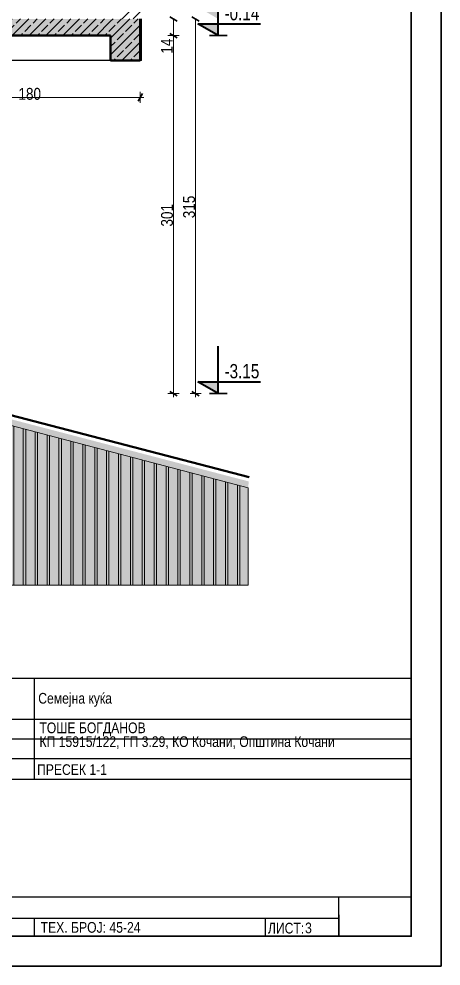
# Model space of a CAD drawing. Header units: millimetres. Extents: x -440 to 2671, y 0 to 297.
# Drawn here: x 349 to 420, y 0 to 159.3 of the extents above; entities that cross this region are included whole.
import ezdxf

# ---------------------------------------------------------------- set-up
doc = ezdxf.new("R2010")
doc.units = ezdxf.units.MM
doc.header["$MEASUREMENT"] = 0
for name, color, linetype, lineweight, true_color in [('1', 7, 'Continuous', 13, 0x2b2b2b), ('104', 7, 'Continuous', 15, 0x3e3e3e), ('161', 7, 'Continuous', 15, 0x6a6a6a), ('168', 7, 'Continuous', 15, 0x5e5e5e), ('29', 7, 'Continuous', 50, 0x111111), ('45', 7, 'Continuous', 35, 0x404040), ('46', 7, 'Continuous', 35, 0x4e4e4e), ('85', 7, 'Continuous', 20, 0x404040)]:
    doc.layers.add(name, color=color, linetype=linetype, lineweight=lineweight, true_color=true_color)
for name, color, linetype, lineweight in [('102', 254, 'Continuous', 15), ('141', 7, 'Continuous', 35), ('164', 255, 'Continuous', 15), ('18', 9, 'Continuous', 15), ('21', 7, 'Continuous', 50), ('27', 7, 'Continuous', 40), ('41', 7, 'Continuous', 35), ('7', 7, 'Continuous', 25)]:
    doc.layers.add(name, color=color, linetype=linetype, lineweight=lineweight)
doc.styles.add('GENERATED_STYLE_4', font='GOTHIC.TTF')
doc.styles.add('GENERATED_STYLE_6', font='GOTHIC.TTF')
pattern_1 = [(45, (-1043.7373, 159.275), (-1.4142136, 1.4142136), []), (45, (-1044.4444, 159.9821), (-1.4142136, 1.4142136), [1.5, -0.5])]

msp = doc.modelspace()

# ---------------------------------------------------------------- hatches: boundary and pattern name
at = {"linetype": 'Continuous', "lineweight": 0, "true_color": 0x000000}
for points in [[(382.53, 159.28), (382.53, 161.28), (379.07, 161.28)], [(382.53, 156.48), (382.53, 158.48), (379.07, 158.48)], [(382.53, 96.28), (382.53, 98.27), (379.07, 98.27)], [(387.65, 81.5), (333.58, 95.64), (333.58, 94.51), (387.57, 80.43)]]:
    msp.add_hatch(color=18, dxfattribs=at).paths.add_polyline_path(points)
at = {"layer": '1', "linetype": 'Continuous', "lineweight": 13, "true_color": 0x2b2b2b}
h = msp.add_hatch(dxfattribs=at)
h.set_pattern_fill('1_СТОМАНОБЕТОН_0001', color=250, style=0, pattern_type=2)
h.set_pattern_definition(pattern_1)
h.paths.add_polyline_path([(333.41, 159.28), (333.41, 156.48), (364.42, 156.48), (364.42, 159.28)])
h = msp.add_hatch(dxfattribs=at)
h.set_pattern_fill('1_СТОМАНОБЕТОН_0001', color=250, style=0, pattern_type=2)
h.set_pattern_definition(pattern_1)
h.paths.add_polyline_path([(364.42, 159.28), (364.42, 152.27), (369.42, 152.27), (369.42, 159.28)])
at = {"layer": '102', "linetype": 'Continuous', "lineweight": 15}
msp.add_hatch(color=254, dxfattribs=at).paths.add_polyline_path([(41.42, 64.07), (387.57, 64.07), (387.57, 80.43), (335.69, 94.02), (335.58, 75.48), (82.18, 75.48), (82.18, 86.27), (82.18, 96.28), (71.7, 153.34), (41.42, 153.34)])
at = {"layer": '161', "linetype": 'Continuous', "lineweight": 15, "true_color": 0x6a6a6a}
h = msp.add_hatch(dxfattribs=at)
h.set_pattern_fill('DOUBLE_1_1_0001', color=251, style=0, pattern_type=2)
h.set_pattern_definition([(90, (236.1403, 95.2958), (-2, 0), []), (90, (235.7403, 95.2958), (-2, 0), [])])
h.paths.add_polyline_path([(41.42, 64.07), (387.57, 64.07), (387.57, 80.43), (335.69, 94.02), (335.58, 75.48), (82.18, 75.48), (82.18, 86.27), (82.18, 96.28), (71.7, 153.34), (41.42, 153.34)])
at = {"layer": '168', "linetype": 'Continuous', "lineweight": 15, "true_color": 0x5e5e5e}
h = msp.add_hatch(dxfattribs=at)
h.set_pattern_fill('COMMON_BRICK_0001', color=251, style=0, pattern_type=2)
h.set_pattern_definition([(45, (-1043.7373, 159.275), (-0.9192388, 0.9192388), [])])
h.paths.add_polyline_path([(369.42, 177.28), (366.22, 177.28), (366.22, 159.28), (369.42, 159.28)])
at = {"layer": '18', "linetype": 'Continuous', "lineweight": 15}
for points in [[(333.41, 159.28), (333.41, 156.48), (364.42, 156.48), (364.42, 159.28)], [(364.42, 159.28), (364.42, 152.27), (369.42, 152.27), (369.42, 159.28)]]:
    msp.add_hatch(color=9, dxfattribs=at).paths.add_polyline_path(points)

# ---------------------------------------------------------------- linework, layer by layer
at = {"layer": '104', "color": 250, "linetype": 'Continuous', "lineweight": 15, "true_color": 0x3e3e3e, "flags": 128}
for points in [[(387.57, 64.07), (387.57, 80.43), (335.69, 94.02), (335.58, 75.48), (82.18, 75.48), (82.18, 86.27), (82.18, 96.28), (71.7, 153.34), (41.42, 153.34)], [(41.42, 64.07), (387.57, 64.07)]]:
    msp.add_lwpolyline(points, dxfattribs=at)
at = {"layer": '141', "color": 7, "linetype": 'Continuous', "lineweight": 35}
for p, q in [((382.53, 156.48), (381.03, 156.48)), ((382.53, 156.48), (384.03, 156.48)), ((382.53, 96.28), (381.03, 96.28)), ((382.53, 96.28), (384.03, 96.28))]:
    msp.add_line(p, q, dxfattribs=at)
at = {"layer": '164', "color": 255, "linetype": 'Continuous', "lineweight": 15}
for p, q in [((369.62, 152.27), (369.62, 159.28)), ((333.5, 152.27), (364.42, 152.27)), ((369.62, 152.27), (369.42, 152.27))]:
    msp.add_line(p, q, dxfattribs=at)
at = {"layer": '21', "color": 7, "linetype": 'Continuous', "lineweight": 50, "flags": 128}
msp.add_lwpolyline([(387.74, 82.21), (333.58, 96.28)], dxfattribs=at)
at = {"layer": '27', "color": 7, "linetype": 'Continuous', "lineweight": 40}
for p, q in [((382.53, 156.48), (382.53, 164.48)), ((382.53, 156.48), (379.07, 158.48)), ((379.07, 158.48), (382.53, 158.48)), ((382.53, 158.48), (389.66, 158.48)), ((382.53, 96.28), (382.53, 104.27)), ((382.53, 96.28), (379.07, 98.27)), ((379.07, 98.27), (382.53, 98.27)), ((382.53, 98.27), (389.66, 98.27))]:
    msp.add_line(p, q, dxfattribs=at)
at = {"layer": '29', "linetype": 'Continuous', "lineweight": 50}
for p, q in [((369.42, 159.28), (369.42, 152.27)), ((364.42, 156.48), (333.42, 156.48)), ((364.42, 156.48), (364.42, 152.27)), ((369.42, 152.27), (364.42, 152.27))]:
    msp.add_line(p, q, dxfattribs=at)
at = {"layer": '41', "color": 7, "linetype": 'Continuous', "lineweight": 35, "flags": 128}
for points in [[(420, 297), (0, 297), (0, 0), (420, 0)], [(415, 292), (25, 292), (25, 5), (415, 5)]]:
    msp.add_lwpolyline(points, close=True, dxfattribs=at)
at = {"layer": '45', "color": 250, "linetype": 'Continuous', "lineweight": 35, "true_color": 0x404040}
for p, q in [((374.38, 159.64), (375.63, 158.91)), ((378.09, 159.64), (379.34, 158.91)), ((374.38, 156.84), (375.63, 156.11)), ((369.04, 145.46), (369.77, 146.71)), ((374.38, 96.64), (375.63, 95.91)), ((378.09, 96.64), (379.34, 95.91))]:
    msp.add_line(p, q, dxfattribs=at)
at = {"layer": '7', "color": 7, "linetype": 'Continuous', "lineweight": 25}
for p, q in [((414.87, 48.34), (324.98, 48.34)), ((324.98, 31.42), (414.87, 31.42)), ((351.54, 8.04), (351.54, 5)), ((390.42, 8.04), (390.42, 5))]:
    msp.add_line(p, q, dxfattribs=at)
at = {"layer": '7', "color": 7, "linetype": 'Continuous', "lineweight": 25, "flags": 128}
for points in [[(364.41, 152.27), (333.41, 152.27)], [(351.54, 48.34), (351.54, 31.42)], [(324.98, 41.53), (414.87, 41.53)], [(324.98, 38.23), (414.87, 38.23)], [(324.98, 34.93), (414.87, 34.93)], [(234.87, 11.64), (414.87, 11.64)], [(402.81, 8.64), (402.81, 5), (402.81, 11.64)], [(234.87, 8.04), (402.81, 8.04)], [(234.87, 5), (414.87, 5)]]:
    msp.add_lwpolyline(points, dxfattribs=at)
at = {"layer": '85', "linetype": 'Continuous', "lineweight": 20}
for p, q in [((375.01, 156.48), (375.01, 159.28)), ((378.72, 96.28), (378.72, 159.28)), ((375.95, 156.48), (374.07, 156.48)), ((375.01, 96.28), (375.01, 156.48)), ((369.41, 145.15), (369.41, 147.02)), ((333.41, 146.08), (369.41, 146.08)), ((369.41, 146.08), (370.02, 146.08)), ((375.95, 96.28), (374.07, 96.28)), ((375.01, 95.66), (375.01, 96.28)), ((379.65, 96.28), (377.78, 96.28)), ((378.72, 95.66), (378.72, 96.28))]:
    msp.add_line(p, q, dxfattribs=at)

# ---------------------------------------------------------------- texts
at = {"layer": '1', "linetype": 'Continuous', "lineweight": 13, "char_height": 2.4, "attachment_point": 7, "style": 'GENERATED_STYLE_6'}
for s, insert in [('\\A1;{\\W0.800000x;\\pql;\\fCentury Gothic|b0|i0|c0|p34;-0.14}', (383.58, 159.01)), ('\\A1;{\\W0.800000x;\\pql;\\fCentury Gothic|b0|i0|c0|p34;-3.15}', (383.58, 98.81))]:
    msp.add_mtext(s, dxfattribs=dict(at, insert=insert))
at = {"layer": '41', "color": 7, "linetype": 'Continuous', "lineweight": 35, "char_height": 1.8, "attachment_point": 4, "style": 'GENERATED_STYLE_4'}
for s, insert in [('\\A1;{\\W0.850000x;\\pql;\\fCentury Gothic|b0|i0|c204|p34;Семејна куќа}', (352.25, 44.76)), ('\\A1;{\\W0.850000x;\\pql;\\fCentury Gothic|b0|i0|c204|p34;ТОШЕ БОГДАНОВ}', (352.44, 39.8)), ('\\A1;{\\W0.850000x;\\pql;\\fCentury Gothic|b0|i0|c204|p34;КП 15915/12\\fCentury Gothic|b0|i0|c204|p34;2\\fCentury Gothic|b0|i0|c204|p34;, ГП 3.29, КО Кочани, Општина Кочани\\P\\pql;\\fCentury Gothic|b0|i0|c204|p34;}', (352.46, 37.57)), ('\\A1;{\\W0.850000x;\\pql;\\fCentury Gothic|b0|i0|c204|p34;ТЕХ. БРОЈ: \\fCentury Gothic|b0|i0|c204|p34;45-24}', (352.65, 6.49)), ('\\A1;{\\W0.850000x;\\pql;\\fCentury Gothic|b0|i0|c204|p34;ЛИСТ: }', (390.88, 6.36))]:
    msp.add_mtext(s, dxfattribs=dict(at, insert=insert))
at = {"layer": '46', "color": 251, "linetype": 'Continuous', "lineweight": 35, "true_color": 0x4e4e4e, "char_height": 2, "attachment_point": 7, "rotation": 90, "style": 'GENERATED_STYLE_6'}
for s, insert in [('\\A1;{\\W0.850000x;\\pql;\\fCentury Gothic|b0|i0|c0|p34;14}', (374.88, 153.44)), ('\\A1;{\\W0.850000x;\\pql;\\fCentury Gothic|b0|i0|c0|p34;315}', (378.64, 125.76)), ('\\A1;{\\W0.850000x;\\pql;\\fCentury Gothic|b0|i0|c0|p34;301}', (374.93, 124.36))]:
    msp.add_mtext(s, dxfattribs=dict(at, insert=insert))
at = {"layer": '46', "color": 251, "linetype": 'Continuous', "lineweight": 35, "true_color": 0x4e4e4e, "insert": (348.92, 145.65), "char_height": 2, "attachment_point": 7, "style": 'GENERATED_STYLE_6'}
msp.add_mtext('\\A1;{\\W0.850000x;\\pql;\\fCentury Gothic|b0|i0|c0|p34;180}', dxfattribs=at)
at = {"layer": '46', "color": 7, "linetype": 'Continuous', "lineweight": 35, "char_height": 1.8, "attachment_point": 4, "style": 'GENERATED_STYLE_4'}
for s, insert in [('\\A1;{\\W0.850000x;\\pql;\\fCentury Gothic|b0|i0|c204|p34;ПРЕСЕК \\fCentury Gothic|b0|i0|c204|p34;1-1}', (352.05, 33.02)), ('\\A1;{\\W0.850000x;\\pql;\\fCentury Gothic|b0|i0|c204|p34;3}', (397.13, 6.4))]:
    msp.add_mtext(s, dxfattribs=dict(at, insert=insert))

doc.saveas('drawing.dxf')
